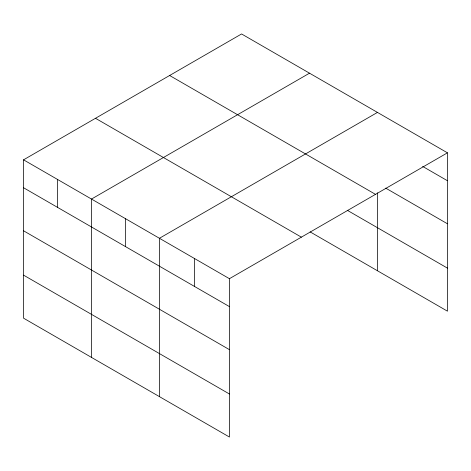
<?xml version="1.0" encoding="UTF-8"?>
<svg xmlns="http://www.w3.org/2000/svg" width="471" height="471" viewBox="0 0 471 471"><rect width="100%" height="100%" fill="white"/><g stroke="black" fill="none" stroke-linecap="round" stroke-linejoin="round"><path stroke-width="0.71" d="M447.45 152.822L241.57 33.959L23.55 159.828L23.55 318.178L229.43 437.041L229.43 278.691L447.45 152.822L447.45 311.172L310.142 231.897M309.512 73.182L91.492 199.056L91.492 357.407M377.454 112.41L159.434 238.279L159.434 396.629M422.634 166.41L447.45 180.734M385.725 188.141L447.45 223.778M169.625 75.495L375.505 194.358M347.257 210.278L447.45 268.129M95.495 118.292L301.375 237.154M23.55 159.828L229.43 278.691M23.55 187.746L229.43 306.609M23.55 230.79L229.43 349.653M23.55 275.135L229.43 393.997M377.454 192.816L377.454 270.754M194.429 258.485L194.429 286.403M125.463 218.668L125.463 246.58M57.521 179.445L57.521 207.358"/></g></svg>
